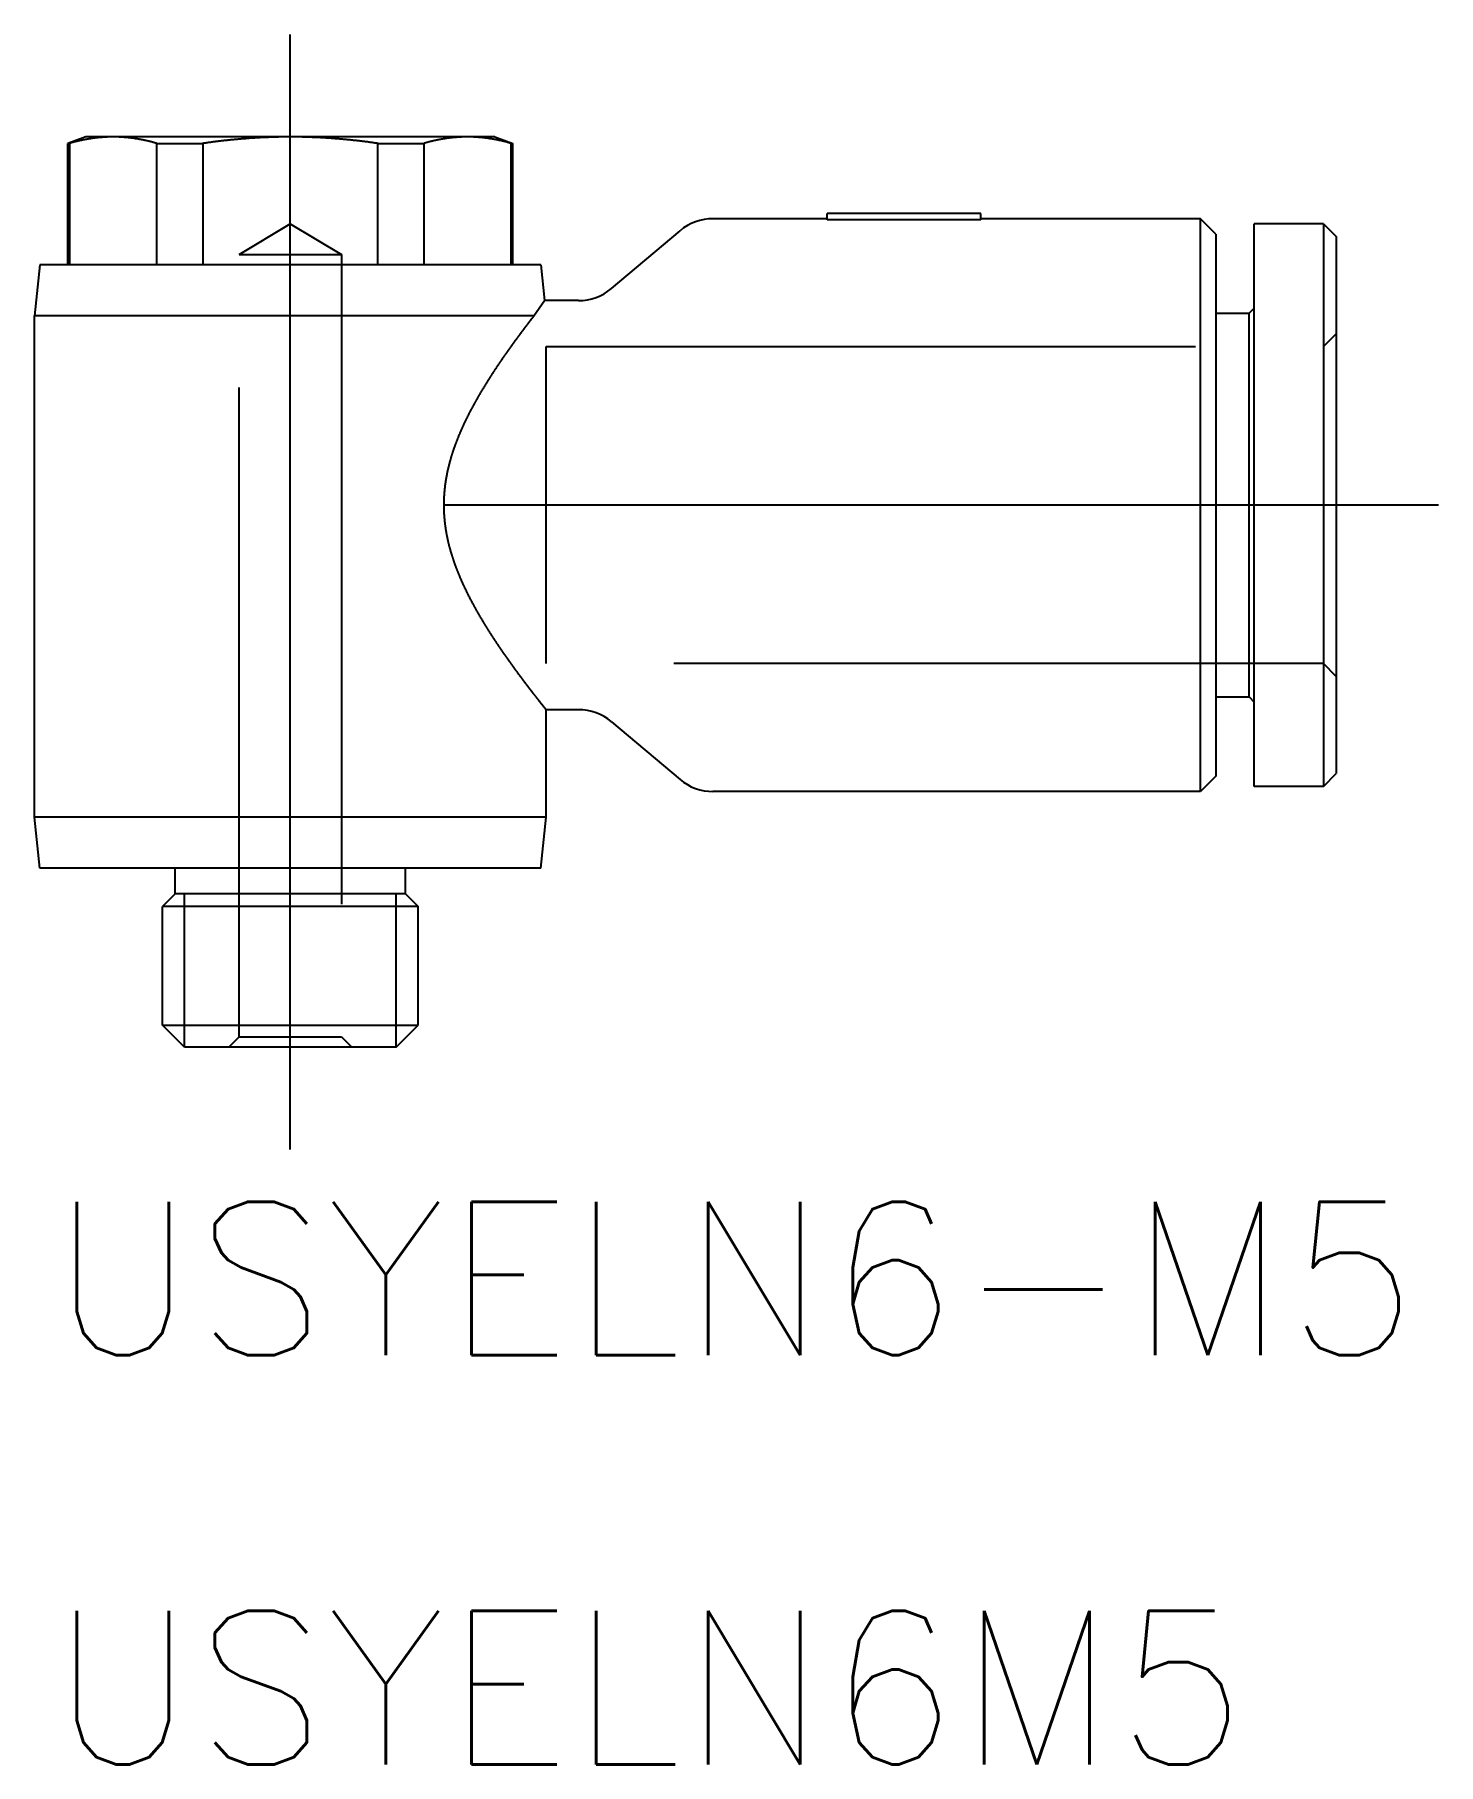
# Model space of a CAD drawing. Extents: x -25.5 to 24.9, y -24.6 to 9.2.
# Drawn here: x -25.45 to 2, y -24.62 to 9.2 of the extents above; entities that cross this region are included whole.
import ezdxf

# ---------------------------------------------------------------- set-up
doc = ezdxf.new("R2010")
doc.units = 0
doc.linetypes.add('CENTER', pattern=[50.8, 31.75, -6.35, 6.35, -6.35])
doc.linetypes.add('DASHED', pattern=[19.05, 12.7, -6.35])
doc.layers.get('0').update_dxf_attribs({"linetype": 'CONTINUOUS'})
doc.layers.add('CENTER', color=1, linetype='CENTER')
doc.styles.get("Standard").update_dxf_attribs({"font": 'txt.shx', "height": 3, "bigfont": 'bigfont.shx'})

msp = doc.modelspace()

# ---------------------------------------------------------------- linework, layer by layer
at = {"color": 7, "linetype": 'CONTINUOUS'}
for p, q in [((-24.45, 7.2), (-24.8, 7.073)), ((-23.914, 7.2), (-24.45, 7.2)), ((-20.45, 7.2), (-23.914, 7.2)), ((-16.986, 7.2), (-20.45, 7.2)), ((-16.45, 7.2), (-16.986, 7.2)), ((-16.45, 7.2), (-16.1, 7.073)), ((-24.8, 4.7), (-24.8, 7.073)), ((-24.8, 7.073), (-24.769, 7.073)), ((-24.769, 7.073), (-24.769, 4.7)), ((-23.059, 4.7), (-23.059, 7.073)), ((-23.059, 7.073), (-22.16, 7.073)), ((-22.16, 7.073), (-22.16, 4.7)), ((-18.74, 4.7), (-18.74, 7.073)), ((-18.74, 7.073), (-17.841, 7.073)), ((-17.841, 7.073), (-17.841, 4.7)), ((-16.131, 4.7), (-16.131, 7.073)), ((-16.131, 7.073), (-16.1, 7.073)), ((-16.1, 4.7), (-16.1, 7.073)), ((-9.95, 5.6), (-12.185, 5.6)), ((-6.95, 5.7), (-9.95, 5.7)), ((-9.95, 5.578), (-9.95, 5.7)), ((-6.95, 5.578), (-9.95, 5.578)), ((-6.95, 5.578), (-6.95, 5.7)), ((-2.65, 5.6), (-6.95, 5.6)), ((-2.65, -5.6), (-2.65, 5.6)), ((-2.35, 5.3), (-2.65, 5.6)), ((-1.6, -5.5), (-1.6, 5.5)), ((-0.25, 5.5), (-1.6, 5.5)), ((-0.25, 5.5), (-0.25, -5.5)), ((-0.25, 5.5), (0, 5.25)), ((-14.171, 4.235), (-12.829, 5.365)), ((-2.35, 5.3), (-2.35, -5.3)), ((0, 5.25), (0, -5.25)), ((-25.35, 4.7), (-25.45, 3.7)), ((-15.55, 4.7), (-25.35, 4.7)), ((-15.55, 4.7), (-15.48, 4)), ((-15.687, 3.7), (-15.48, 4)), ((-14.815, 4), (-15.48, 4)), ((-2.35, 3.75), (-1.7, 3.75)), ((-1.7, 3.75), (-1.6, 3.85)), ((-1.7, -3.75), (-1.7, 3.75)), ((-25.45, -6.1), (-25.45, 3.7)), ((-15.687, 3.7), (-25.45, 3.7)), ((-15.45, -6.1), (-15.45, -4)), ((-14.815, -4), (-15.45, -4)), ((-2.35, -3.75), (-1.7, -3.75)), ((-1.7, -3.75), (-1.6, -3.85)), ((-14.171, -4.235), (-12.829, -5.365)), ((-2.35, -5.3), (-2.65, -5.6)), ((-0.25, -5.5), (0, -5.25)), ((-2.65, -5.6), (-12.185, -5.6)), ((-0.25, -5.5), (-1.6, -5.5)), ((-15.45, -6.1), (-25.45, -6.1)), ((-25.35, -7.1), (-25.45, -6.1)), ((-15.55, -7.1), (-15.45, -6.1)), ((-15.55, -7.1), (-25.35, -7.1)), ((-22.7, -7.6), (-22.7, -7.1)), ((-18.2, -7.6), (-18.2, -7.1)), ((-22.7, -7.6), (-22.95, -7.85)), ((-18.2, -7.6), (-22.7, -7.6)), ((-18.2, -7.6), (-17.95, -7.85)), ((-17.95, -7.85), (-22.95, -7.85)), ((-22.95, -10.167), (-22.95, -7.85)), ((-17.95, -10.167), (-17.95, -7.85)), ((-22.95, -10.167), (-17.95, -10.167)), ((-22.517, -10.6), (-22.95, -10.167)), ((-18.383, -10.6), (-17.95, -10.167)), ((-18.383, -10.6), (-22.517, -10.6))]:
    msp.add_line(p, q, dxfattribs=at)
at = {"color": 3, "linetype": 'DASHED'}
for p, q in [((-21.45, 4.9), (-20.45, 5.501)), ((-20.45, 5.501), (-19.45, 4.9)), ((-21.45, -10.4), (-21.45, 4.9)), ((-21.45, 4.9), (-19.45, 4.9)), ((-19.45, 4.9), (-19.45, -10.4)), ((-15.45, -3.1), (-15.45, 3.1)), ((-15.45, 3.1), (-0.25, 3.1)), ((0, 3.35), (-0.25, 3.1)), ((-0.25, -3.1), (-15.45, -3.1)), ((0, -3.35), (-0.25, -3.1)), ((-21.65, -10.6), (-21.45, -10.4)), ((-21.45, -10.4), (-19.45, -10.4)), ((-19.45, -10.4), (-19.25, -10.6))]:
    msp.add_line(p, q, dxfattribs=at)
at = {"color": 3, "linetype": 'CONTINUOUS'}
for p, q in [((-22.517, -10.6), (-22.517, -7.6)), ((-18.383, -10.6), (-18.383, -7.6))]:
    msp.add_line(p, q, dxfattribs=at)
at = {"color": 7}
for points in [[(-23.914, 7.2, 0), (-23.923, 7.2, 0), (-23.932, 7.2, 0), (-23.942, 7.2, 0), (-23.951, 7.2, 0), (-23.96, 7.2, 0), (-23.969, 7.199, 0), (-23.978, 7.199, 0), (-23.987, 7.199, 0), (-23.996, 7.199, 0), (-24.005, 7.199, 0), (-24.014, 7.198, 0), (-24.023, 7.198, 0), (-24.032, 7.197, 0), (-24.041, 7.197, 0), (-24.05, 7.197, 0), (-24.059, 7.196, 0), (-24.068, 7.196, 0), (-24.077, 7.195, 0), (-24.086, 7.195, 0), (-24.095, 7.194, 0), (-24.104, 7.193, 0), (-24.113, 7.193, 0), (-24.122, 7.192, 0), (-24.131, 7.191, 0), (-24.14, 7.191, 0), (-24.149, 7.19, 0), (-24.158, 7.189, 0), (-24.166, 7.188, 0), (-24.175, 7.188, 0), (-24.184, 7.187, 0), (-24.193, 7.186, 0), (-24.202, 7.185, 0), (-24.211, 7.184, 0), (-24.22, 7.183, 0), (-24.229, 7.182, 0), (-24.238, 7.181, 0), (-24.247, 7.18, 0), (-24.256, 7.179, 0), (-24.265, 7.178, 0), (-24.273, 7.177, 0), (-24.282, 7.176, 0), (-24.291, 7.174, 0), (-24.3, 7.173, 0), (-24.309, 7.172, 0), (-24.318, 7.171, 0), (-24.327, 7.169, 0), (-24.336, 7.168, 0), (-24.345, 7.167, 0), (-24.354, 7.165, 0), (-24.363, 7.164, 0), (-24.371, 7.162, 0), (-24.38, 7.161, 0), (-24.389, 7.159, 0), (-24.398, 7.158, 0), (-24.407, 7.156, 0), (-24.416, 7.155, 0), (-24.425, 7.153, 0), (-24.434, 7.152, 0), (-24.443, 7.15, 0), (-24.452, 7.148, 0), (-24.461, 7.147, 0), (-24.47, 7.145, 0), (-24.479, 7.143, 0), (-24.488, 7.141, 0), (-24.497, 7.14, 0), (-24.506, 7.138, 0), (-24.514, 7.136, 0), (-24.523, 7.134, 0), (-24.532, 7.132, 0), (-24.541, 7.13, 0), (-24.55, 7.128, 0), (-24.559, 7.126, 0), (-24.568, 7.124, 0), (-24.577, 7.122, 0), (-24.586, 7.12, 0), (-24.596, 7.118, 0), (-24.605, 7.116, 0), (-24.614, 7.114, 0), (-24.623, 7.111, 0), (-24.632, 7.109, 0), (-24.641, 7.107, 0), (-24.65, 7.105, 0), (-24.659, 7.102, 0), (-24.668, 7.1, 0), (-24.677, 7.098, 0), (-24.686, 7.095, 0), (-24.695, 7.093, 0), (-24.704, 7.09, 0), (-24.714, 7.088, 0), (-24.723, 7.085, 0), (-24.732, 7.083, 0), (-24.741, 7.08, 0), (-24.75, 7.078, 0), (-24.76, 7.075, 0), (-24.769, 7.073, 0)], [(-23.059, 7.073, 0), (-23.069, 7.075, 0), (-23.078, 7.078, 0), (-23.087, 7.08, 0), (-23.096, 7.083, 0), (-23.105, 7.085, 0), (-23.114, 7.088, 0), (-23.124, 7.09, 0), (-23.133, 7.093, 0), (-23.142, 7.095, 0), (-23.151, 7.098, 0), (-23.16, 7.1, 0), (-23.169, 7.102, 0), (-23.178, 7.105, 0), (-23.187, 7.107, 0), (-23.197, 7.109, 0), (-23.206, 7.111, 0), (-23.215, 7.114, 0), (-23.224, 7.116, 0), (-23.233, 7.118, 0), (-23.242, 7.12, 0), (-23.251, 7.122, 0), (-23.26, 7.124, 0), (-23.269, 7.126, 0), (-23.278, 7.128, 0), (-23.287, 7.13, 0), (-23.296, 7.132, 0), (-23.305, 7.134, 0), (-23.314, 7.136, 0), (-23.323, 7.138, 0), (-23.332, 7.14, 0), (-23.341, 7.141, 0), (-23.35, 7.143, 0), (-23.359, 7.145, 0), (-23.367, 7.147, 0), (-23.377, 7.148, 0), (-23.385, 7.15, 0), (-23.394, 7.152, 0), (-23.403, 7.153, 0), (-23.412, 7.155, 0), (-23.421, 7.156, 0), (-23.43, 7.158, 0), (-23.439, 7.159, 0), (-23.448, 7.161, 0), (-23.457, 7.162, 0), (-23.466, 7.164, 0), (-23.475, 7.165, 0), (-23.483, 7.167, 0), (-23.492, 7.168, 0), (-23.501, 7.169, 0), (-23.51, 7.171, 0), (-23.519, 7.172, 0), (-23.528, 7.173, 0), (-23.537, 7.174, 0), (-23.546, 7.176, 0), (-23.555, 7.177, 0), (-23.564, 7.178, 0), (-23.573, 7.179, 0), (-23.581, 7.18, 0), (-23.59, 7.181, 0), (-23.599, 7.182, 0), (-23.608, 7.183, 0), (-23.617, 7.184, 0), (-23.626, 7.185, 0), (-23.635, 7.186, 0), (-23.644, 7.187, 0), (-23.653, 7.188, 0), (-23.662, 7.188, 0), (-23.671, 7.189, 0), (-23.68, 7.19, 0), (-23.689, 7.191, 0), (-23.697, 7.191, 0), (-23.706, 7.192, 0), (-23.715, 7.193, 0), (-23.724, 7.193, 0), (-23.733, 7.194, 0), (-23.742, 7.195, 0), (-23.751, 7.195, 0), (-23.76, 7.196, 0), (-23.769, 7.196, 0), (-23.778, 7.197, 0), (-23.787, 7.197, 0), (-23.796, 7.197, 0), (-23.805, 7.198, 0), (-23.814, 7.198, 0), (-23.823, 7.199, 0), (-23.832, 7.199, 0), (-23.841, 7.199, 0), (-23.85, 7.199, 0), (-23.86, 7.199, 0), (-23.869, 7.2, 0), (-23.878, 7.2, 0), (-23.887, 7.2, 0), (-23.896, 7.2, 0), (-23.905, 7.2, 0), (-23.914, 7.2, 0)], [(-20.45, 7.2, 0), (-20.468, 7.2, 0), (-20.486, 7.2, 0), (-20.505, 7.2, 0), (-20.523, 7.2, 0), (-20.541, 7.2, 0), (-20.559, 7.199, 0), (-20.577, 7.199, 0), (-20.596, 7.199, 0), (-20.614, 7.199, 0), (-20.632, 7.199, 0), (-20.65, 7.198, 0), (-20.668, 7.198, 0), (-20.686, 7.197, 0), (-20.704, 7.197, 0), (-20.722, 7.197, 0), (-20.74, 7.196, 0), (-20.758, 7.196, 0), (-20.776, 7.195, 0), (-20.794, 7.195, 0), (-20.812, 7.194, 0), (-20.83, 7.193, 0), (-20.848, 7.193, 0), (-20.866, 7.192, 0), (-20.883, 7.191, 0), (-20.901, 7.191, 0), (-20.919, 7.19, 0), (-20.937, 7.189, 0), (-20.955, 7.188, 0), (-20.973, 7.188, 0), (-20.991, 7.187, 0), (-21.008, 7.186, 0), (-21.026, 7.185, 0), (-21.044, 7.184, 0), (-21.062, 7.183, 0), (-21.08, 7.182, 0), (-21.098, 7.181, 0), (-21.115, 7.18, 0), (-21.133, 7.179, 0), (-21.151, 7.178, 0), (-21.169, 7.177, 0), (-21.187, 7.176, 0), (-21.204, 7.174, 0), (-21.222, 7.173, 0), (-21.24, 7.172, 0), (-21.258, 7.171, 0), (-21.276, 7.169, 0), (-21.293, 7.168, 0), (-21.311, 7.167, 0), (-21.329, 7.165, 0), (-21.347, 7.164, 0), (-21.365, 7.162, 0), (-21.383, 7.161, 0), (-21.4, 7.159, 0), (-21.418, 7.158, 0), (-21.436, 7.156, 0), (-21.454, 7.155, 0), (-21.472, 7.153, 0), (-21.489, 7.152, 0), (-21.507, 7.15, 0), (-21.525, 7.148, 0), (-21.543, 7.147, 0), (-21.561, 7.145, 0), (-21.579, 7.143, 0), (-21.597, 7.141, 0), (-21.615, 7.14, 0), (-21.633, 7.138, 0), (-21.651, 7.136, 0), (-21.669, 7.134, 0), (-21.687, 7.132, 0), (-21.705, 7.13, 0), (-21.723, 7.128, 0), (-21.741, 7.126, 0), (-21.759, 7.124, 0), (-21.777, 7.122, 0), (-21.795, 7.12, 0), (-21.813, 7.118, 0), (-21.831, 7.116, 0), (-21.849, 7.114, 0), (-21.867, 7.111, 0), (-21.885, 7.109, 0), (-21.903, 7.107, 0), (-21.922, 7.105, 0), (-21.94, 7.102, 0), (-21.958, 7.1, 0), (-21.976, 7.098, 0), (-21.994, 7.095, 0), (-22.013, 7.093, 0), (-22.031, 7.09, 0), (-22.049, 7.088, 0), (-22.067, 7.085, 0), (-22.086, 7.083, 0), (-22.104, 7.08, 0), (-22.123, 7.078, 0), (-22.141, 7.075, 0), (-22.16, 7.073, 0)], [(-18.741, 7.073, 0), (-18.759, 7.075, 0), (-18.777, 7.078, 0), (-18.796, 7.08, 0), (-18.814, 7.083, 0), (-18.832, 7.085, 0), (-18.851, 7.088, 0), (-18.869, 7.09, 0), (-18.887, 7.093, 0), (-18.906, 7.095, 0), (-18.924, 7.098, 0), (-18.942, 7.1, 0), (-18.96, 7.102, 0), (-18.979, 7.105, 0), (-18.997, 7.107, 0), (-19.015, 7.109, 0), (-19.033, 7.111, 0), (-19.051, 7.114, 0), (-19.069, 7.116, 0), (-19.087, 7.118, 0), (-19.105, 7.12, 0), (-19.123, 7.122, 0), (-19.141, 7.124, 0), (-19.159, 7.126, 0), (-19.177, 7.128, 0), (-19.195, 7.13, 0), (-19.213, 7.132, 0), (-19.231, 7.134, 0), (-19.249, 7.136, 0), (-19.267, 7.138, 0), (-19.285, 7.14, 0), (-19.303, 7.141, 0), (-19.321, 7.143, 0), (-19.339, 7.145, 0), (-19.357, 7.147, 0), (-19.375, 7.148, 0), (-19.393, 7.15, 0), (-19.41, 7.152, 0), (-19.428, 7.153, 0), (-19.446, 7.155, 0), (-19.464, 7.156, 0), (-19.482, 7.158, 0), (-19.5, 7.159, 0), (-19.517, 7.161, 0), (-19.535, 7.162, 0), (-19.553, 7.164, 0), (-19.571, 7.165, 0), (-19.589, 7.167, 0), (-19.607, 7.168, 0), (-19.624, 7.169, 0), (-19.642, 7.171, 0), (-19.66, 7.172, 0), (-19.678, 7.173, 0), (-19.696, 7.174, 0), (-19.713, 7.176, 0), (-19.731, 7.177, 0), (-19.749, 7.178, 0), (-19.767, 7.179, 0), (-19.785, 7.18, 0), (-19.802, 7.181, 0), (-19.82, 7.182, 0), (-19.838, 7.183, 0), (-19.856, 7.184, 0), (-19.874, 7.185, 0), (-19.892, 7.186, 0), (-19.909, 7.187, 0), (-19.927, 7.188, 0), (-19.945, 7.188, 0), (-19.963, 7.189, 0), (-19.981, 7.19, 0), (-19.999, 7.191, 0), (-20.017, 7.191, 0), (-20.035, 7.192, 0), (-20.052, 7.193, 0), (-20.07, 7.193, 0), (-20.088, 7.194, 0), (-20.106, 7.195, 0), (-20.124, 7.195, 0), (-20.142, 7.196, 0), (-20.16, 7.196, 0), (-20.178, 7.197, 0), (-20.196, 7.197, 0), (-20.214, 7.197, 0), (-20.232, 7.198, 0), (-20.25, 7.198, 0), (-20.268, 7.199, 0), (-20.286, 7.199, 0), (-20.305, 7.199, 0), (-20.323, 7.199, 0), (-20.341, 7.199, 0), (-20.359, 7.2, 0), (-20.377, 7.2, 0), (-20.395, 7.2, 0), (-20.413, 7.2, 0), (-20.432, 7.2, 0), (-20.45, 7.2, 0)], [(-16.986, 7.2, 0), (-16.995, 7.2, 0), (-17.004, 7.2, 0), (-17.013, 7.2, 0), (-17.022, 7.2, 0), (-17.032, 7.2, 0), (-17.041, 7.199, 0), (-17.05, 7.199, 0), (-17.059, 7.199, 0), (-17.068, 7.199, 0), (-17.077, 7.199, 0), (-17.086, 7.198, 0), (-17.095, 7.198, 0), (-17.104, 7.197, 0), (-17.113, 7.197, 0), (-17.122, 7.197, 0), (-17.131, 7.196, 0), (-17.14, 7.196, 0), (-17.149, 7.195, 0), (-17.158, 7.195, 0), (-17.167, 7.194, 0), (-17.176, 7.193, 0), (-17.185, 7.193, 0), (-17.194, 7.192, 0), (-17.203, 7.191, 0), (-17.212, 7.191, 0), (-17.221, 7.19, 0), (-17.229, 7.189, 0), (-17.238, 7.188, 0), (-17.247, 7.188, 0), (-17.256, 7.187, 0), (-17.265, 7.186, 0), (-17.274, 7.185, 0), (-17.283, 7.184, 0), (-17.292, 7.183, 0), (-17.301, 7.182, 0), (-17.31, 7.181, 0), (-17.319, 7.18, 0), (-17.328, 7.179, 0), (-17.336, 7.178, 0), (-17.345, 7.177, 0), (-17.354, 7.176, 0), (-17.363, 7.174, 0), (-17.372, 7.173, 0), (-17.381, 7.172, 0), (-17.39, 7.171, 0), (-17.399, 7.169, 0), (-17.408, 7.168, 0), (-17.416, 7.167, 0), (-17.425, 7.165, 0), (-17.434, 7.164, 0), (-17.443, 7.162, 0), (-17.452, 7.161, 0), (-17.461, 7.159, 0), (-17.47, 7.158, 0), (-17.479, 7.156, 0), (-17.488, 7.155, 0), (-17.497, 7.153, 0), (-17.506, 7.152, 0), (-17.515, 7.15, 0), (-17.523, 7.148, 0), (-17.532, 7.147, 0), (-17.541, 7.145, 0), (-17.55, 7.143, 0), (-17.559, 7.141, 0), (-17.568, 7.14, 0), (-17.577, 7.138, 0), (-17.586, 7.136, 0), (-17.595, 7.134, 0), (-17.604, 7.132, 0), (-17.613, 7.13, 0), (-17.622, 7.128, 0), (-17.631, 7.126, 0), (-17.64, 7.124, 0), (-17.649, 7.122, 0), (-17.658, 7.12, 0), (-17.667, 7.118, 0), (-17.676, 7.116, 0), (-17.685, 7.114, 0), (-17.694, 7.111, 0), (-17.703, 7.109, 0), (-17.713, 7.107, 0), (-17.722, 7.105, 0), (-17.731, 7.102, 0), (-17.74, 7.1, 0), (-17.749, 7.098, 0), (-17.758, 7.095, 0), (-17.767, 7.093, 0), (-17.776, 7.09, 0), (-17.785, 7.088, 0), (-17.795, 7.085, 0), (-17.804, 7.083, 0), (-17.813, 7.08, 0), (-17.822, 7.078, 0), (-17.831, 7.075, 0), (-17.841, 7.073, 0)], [(-16.131, 7.073, 0), (-16.14, 7.075, 0), (-16.15, 7.078, 0), (-16.159, 7.08, 0), (-16.168, 7.083, 0), (-16.177, 7.085, 0), (-16.186, 7.088, 0), (-16.195, 7.09, 0), (-16.205, 7.093, 0), (-16.214, 7.095, 0), (-16.223, 7.098, 0), (-16.232, 7.1, 0), (-16.241, 7.102, 0), (-16.25, 7.105, 0), (-16.259, 7.107, 0), (-16.268, 7.109, 0), (-16.277, 7.111, 0), (-16.286, 7.114, 0), (-16.296, 7.116, 0), (-16.305, 7.118, 0), (-16.314, 7.12, 0), (-16.323, 7.122, 0), (-16.332, 7.124, 0), (-16.341, 7.126, 0), (-16.35, 7.128, 0), (-16.359, 7.13, 0), (-16.368, 7.132, 0), (-16.377, 7.134, 0), (-16.386, 7.136, 0), (-16.395, 7.138, 0), (-16.404, 7.14, 0), (-16.413, 7.141, 0), (-16.421, 7.143, 0), (-16.43, 7.145, 0), (-16.439, 7.147, 0), (-16.448, 7.148, 0), (-16.457, 7.15, 0), (-16.466, 7.152, 0), (-16.475, 7.153, 0), (-16.484, 7.155, 0), (-16.493, 7.156, 0), (-16.502, 7.158, 0), (-16.511, 7.159, 0), (-16.52, 7.161, 0), (-16.529, 7.162, 0), (-16.538, 7.164, 0), (-16.546, 7.165, 0), (-16.555, 7.167, 0), (-16.564, 7.168, 0), (-16.573, 7.169, 0), (-16.582, 7.171, 0), (-16.591, 7.172, 0), (-16.6, 7.173, 0), (-16.609, 7.174, 0), (-16.618, 7.176, 0), (-16.627, 7.177, 0), (-16.635, 7.178, 0), (-16.644, 7.179, 0), (-16.653, 7.18, 0), (-16.662, 7.181, 0), (-16.671, 7.182, 0), (-16.68, 7.183, 0), (-16.689, 7.184, 0), (-16.698, 7.185, 0), (-16.707, 7.186, 0), (-16.716, 7.187, 0), (-16.724, 7.188, 0), (-16.733, 7.188, 0), (-16.742, 7.189, 0), (-16.751, 7.19, 0), (-16.76, 7.191, 0), (-16.769, 7.191, 0), (-16.778, 7.192, 0), (-16.787, 7.193, 0), (-16.796, 7.193, 0), (-16.805, 7.194, 0), (-16.814, 7.195, 0), (-16.823, 7.195, 0), (-16.832, 7.196, 0), (-16.841, 7.196, 0), (-16.85, 7.197, 0), (-16.859, 7.197, 0), (-16.868, 7.197, 0), (-16.877, 7.198, 0), (-16.886, 7.198, 0), (-16.895, 7.199, 0), (-16.904, 7.199, 0), (-16.913, 7.199, 0), (-16.922, 7.199, 0), (-16.931, 7.199, 0), (-16.94, 7.2, 0), (-16.949, 7.2, 0), (-16.959, 7.2, 0), (-16.968, 7.2, 0), (-16.977, 7.2, 0), (-16.986, 7.2, 0)], [(-15.687, 3.7, 0), (-15.69, 3.696, 0), (-15.693, 3.692, 0), (-15.696, 3.688, 0), (-15.7, 3.683, 0), (-15.703, 3.679, 0), (-15.706, 3.675, 0), (-15.71, 3.67, 0), (-15.713, 3.666, 0), (-15.716, 3.662, 0), (-15.72, 3.657, 0), (-15.723, 3.653, 0), (-15.726, 3.649, 0), (-15.73, 3.644, 0), (-15.733, 3.64, 0), (-15.737, 3.635, 0), (-15.74, 3.631, 0), (-15.744, 3.626, 0), (-15.747, 3.622, 0), (-15.751, 3.617, 0), (-15.754, 3.612, 0), (-15.758, 3.608, 0), (-15.762, 3.603, 0), (-15.765, 3.598, 0), (-15.769, 3.594, 0), (-15.772, 3.589, 0), (-15.776, 3.584, 0), (-15.78, 3.579, 0), (-15.784, 3.574, 0), (-15.787, 3.57, 0), (-15.791, 3.565, 0), (-15.795, 3.56, 0), (-15.798, 3.555, 0), (-15.802, 3.55, 0), (-15.806, 3.545, 0), (-15.81, 3.54, 0), (-15.813, 3.535, 0), (-15.817, 3.53, 0), (-15.821, 3.525, 0), (-15.825, 3.52, 0), (-15.829, 3.515, 0), (-15.833, 3.51, 0), (-15.837, 3.505, 0), (-15.841, 3.499, 0), (-15.845, 3.494, 0), (-15.848, 3.489, 0), (-15.852, 3.484, 0), (-15.857, 3.479, 0), (-15.861, 3.473, 0), (-15.864, 3.468, 0), (-15.868, 3.463, 0), (-15.873, 3.457, 0), (-15.877, 3.452, 0), (-15.881, 3.447, 0), (-15.885, 3.441, 0), (-15.889, 3.436, 0), (-15.893, 3.43, 0), (-15.897, 3.425, 0), (-15.901, 3.419, 0), (-15.905, 3.414, 0), (-15.909, 3.408, 0), (-15.914, 3.403, 0), (-15.918, 3.397, 0), (-15.922, 3.392, 0), (-15.926, 3.386, 0), (-15.93, 3.381, 0), (-15.934, 3.375, 0), (-15.939, 3.369, 0), (-15.943, 3.364, 0), (-15.947, 3.358, 0), (-15.951, 3.352, 0), (-15.956, 3.346, 0), (-15.96, 3.341, 0), (-15.964, 3.335, 0), (-15.969, 3.329, 0), (-15.973, 3.323, 0), (-15.977, 3.317, 0), (-15.982, 3.312, 0), (-15.986, 3.306, 0), (-15.99, 3.3, 0), (-15.995, 3.294, 0), (-15.999, 3.288, 0), (-16.003, 3.282, 0), (-16.008, 3.276, 0), (-16.012, 3.27, 0), (-16.017, 3.264, 0), (-16.021, 3.258, 0), (-16.026, 3.252, 0), (-16.03, 3.246, 0), (-16.034, 3.24, 0), (-16.039, 3.234, 0), (-16.043, 3.228, 0), (-16.048, 3.222, 0), (-16.052, 3.216, 0), (-16.057, 3.209, 0), (-16.061, 3.203, 0), (-16.066, 3.197, 0), (-16.07, 3.191, 0), (-16.075, 3.185, 0), (-16.079, 3.178, 0), (-16.084, 3.172, 0), (-16.088, 3.166, 0), (-16.093, 3.16, 0), (-16.098, 3.153, 0), (-16.102, 3.147, 0), (-16.107, 3.141, 0), (-16.111, 3.134, 0), (-16.116, 3.128, 0), (-16.12, 3.122, 0), (-16.125, 3.115, 0), (-16.13, 3.109, 0), (-16.134, 3.103, 0), (-16.139, 3.096, 0), (-16.143, 3.09, 0), (-16.148, 3.083, 0), (-16.153, 3.077, 0), (-16.157, 3.07, 0), (-16.162, 3.064, 0), (-16.167, 3.057, 0), (-16.171, 3.051, 0), (-16.176, 3.044, 0), (-16.181, 3.038, 0), (-16.185, 3.031, 0), (-16.19, 3.025, 0), (-16.195, 3.018, 0), (-16.199, 3.011, 0), (-16.204, 3.005, 0), (-16.209, 2.998, 0), (-16.213, 2.992, 0), (-16.218, 2.985, 0), (-16.223, 2.978, 0), (-16.227, 2.972, 0), (-16.232, 2.965, 0), (-16.237, 2.958, 0), (-16.241, 2.952, 0), (-16.246, 2.945, 0), (-16.251, 2.938, 0), (-16.256, 2.932, 0), (-16.26, 2.925, 0), (-16.265, 2.918, 0), (-16.27, 2.911, 0), (-16.274, 2.905, 0), (-16.279, 2.898, 0), (-16.284, 2.891, 0), (-16.288, 2.884, 0), (-16.293, 2.877, 0), (-16.298, 2.871, 0), (-16.303, 2.864, 0), (-16.307, 2.857, 0), (-16.312, 2.85, 0), (-16.317, 2.843, 0), (-16.321, 2.836, 0), (-16.326, 2.83, 0), (-16.331, 2.823, 0), (-16.336, 2.816, 0), (-16.34, 2.809, 0), (-16.345, 2.802, 0), (-16.35, 2.795, 0), (-16.355, 2.788, 0), (-16.359, 2.781, 0), (-16.364, 2.774, 0), (-16.369, 2.767, 0), (-16.374, 2.76, 0), (-16.378, 2.753, 0), (-16.383, 2.746, 0), (-16.388, 2.739, 0), (-16.393, 2.731, 0), (-16.398, 2.724, 0), (-16.403, 2.717, 0), (-16.407, 2.71, 0), (-16.412, 2.703, 0), (-16.417, 2.695, 0), (-16.422, 2.688, 0), (-16.427, 2.681, 0), (-16.432, 2.673, 0), (-16.437, 2.666, 0), (-16.442, 2.659, 0), (-16.446, 2.651, 0), (-16.451, 2.644, 0), (-16.456, 2.636, 0), (-16.461, 2.629, 0), (-16.466, 2.622, 0), (-16.471, 2.614, 0), (-16.476, 2.607, 0), (-16.481, 2.599, 0), (-16.486, 2.592, 0), (-16.491, 2.584, 0), (-16.496, 2.576, 0), (-16.5, 2.569, 0), (-16.506, 2.561, 0), (-16.511, 2.554, 0), (-16.515, 2.546, 0), (-16.52, 2.538, 0), (-16.525, 2.53, 0), (-16.53, 2.523, 0), (-16.535, 2.515, 0), (-16.54, 2.507, 0), (-16.545, 2.499, 0), (-16.55, 2.492, 0), (-16.555, 2.484, 0), (-16.56, 2.476, 0), (-16.565, 2.468, 0), (-16.57, 2.46, 0), (-16.575, 2.452, 0), (-16.58, 2.444, 0), (-16.585, 2.437, 0), (-16.59, 2.429, 0), (-16.595, 2.421, 0), (-16.6, 2.413, 0), (-16.605, 2.405, 0), (-16.61, 2.397, 0), (-16.615, 2.389, 0), (-16.62, 2.38, 0), (-16.625, 2.372, 0), (-16.63, 2.364, 0), (-16.635, 2.356, 0), (-16.64, 2.348, 0), (-16.645, 2.34, 0), (-16.65, 2.332, 0), (-16.655, 2.324, 0), (-16.66, 2.315, 0), (-16.666, 2.307, 0), (-16.671, 2.299, 0), (-16.675, 2.291, 0), (-16.68, 2.282, 0), (-16.686, 2.274, 0), (-16.691, 2.266, 0), (-16.696, 2.257, 0), (-16.701, 2.249, 0), (-16.706, 2.241, 0), (-16.711, 2.232, 0), (-16.716, 2.224, 0), (-16.721, 2.215, 0), (-16.726, 2.207, 0), (-16.731, 2.199, 0), (-16.736, 2.19, 0), (-16.741, 2.182, 0), (-16.746, 2.173, 0), (-16.751, 2.165, 0), (-16.756, 2.156, 0), (-16.761, 2.147, 0), (-16.766, 2.139, 0), (-16.771, 2.13, 0), (-16.776, 2.122, 0), (-16.781, 2.113, 0), (-16.785, 2.104, 0), (-16.791, 2.096, 0), (-16.796, 2.087, 0), (-16.8, 2.078, 0), (-16.805, 2.07, 0), (-16.81, 2.061, 0), (-16.815, 2.052, 0), (-16.82, 2.043, 0), (-16.825, 2.035, 0), (-16.83, 2.026, 0), (-16.835, 2.017, 0), (-16.84, 2.008, 0), (-16.845, 1.999, 0), (-16.85, 1.991, 0), (-16.855, 1.982, 0), (-16.86, 1.973, 0), (-16.864, 1.964, 0), (-16.869, 1.955, 0), (-16.874, 1.946, 0), (-16.879, 1.937, 0), (-16.884, 1.928, 0), (-16.889, 1.919, 0), (-16.893, 1.91, 0), (-16.898, 1.901, 0), (-16.903, 1.892, 0), (-16.908, 1.883, 0), (-16.913, 1.874, 0), (-16.918, 1.865, 0), (-16.922, 1.856, 0), (-16.927, 1.847, 0), (-16.932, 1.838, 0), (-16.937, 1.829, 0), (-16.941, 1.819, 0), (-16.946, 1.81, 0), (-16.951, 1.801, 0), (-16.956, 1.792, 0), (-16.96, 1.783, 0), (-16.965, 1.774, 0), (-16.97, 1.764, 0), (-16.974, 1.755, 0), (-16.979, 1.746, 0), (-16.984, 1.737, 0), (-16.988, 1.727, 0), (-16.993, 1.718, 0), (-16.998, 1.709, 0), (-17.002, 1.699, 0), (-17.007, 1.69, 0), (-17.011, 1.681, 0), (-17.016, 1.671, 0), (-17.02, 1.662, 0), (-17.025, 1.652, 0), (-17.029, 1.643, 0), (-17.034, 1.634, 0), (-17.038, 1.624, 0), (-17.043, 1.615, 0), (-17.047, 1.605, 0), (-17.052, 1.596, 0), (-17.056, 1.586, 0), (-17.061, 1.577, 0), (-17.065, 1.567, 0), (-17.07, 1.558, 0), (-17.074, 1.548, 0), (-17.078, 1.539, 0), (-17.083, 1.529, 0), (-17.087, 1.52, 0), (-17.091, 1.51, 0), (-17.096, 1.5, 0), (-17.1, 1.491, 0), (-17.104, 1.481, 0), (-17.109, 1.471, 0), (-17.113, 1.462, 0), (-17.117, 1.452, 0), (-17.121, 1.442, 0), (-17.125, 1.433, 0), (-17.13, 1.423, 0), (-17.134, 1.413, 0), (-17.138, 1.404, 0), (-17.142, 1.394, 0), (-17.146, 1.384, 0), (-17.15, 1.374, 0), (-17.154, 1.365, 0), (-17.158, 1.355, 0), (-17.162, 1.345, 0), (-17.166, 1.335, 0), (-17.17, 1.325, 0), (-17.174, 1.315, 0), (-17.178, 1.306, 0), (-17.182, 1.296, 0), (-17.186, 1.286, 0), (-17.19, 1.276, 0), (-17.194, 1.266, 0), (-17.198, 1.256, 0), (-17.201, 1.246, 0), (-17.205, 1.236, 0), (-17.209, 1.226, 0), (-17.213, 1.216, 0), (-17.216, 1.206, 0), (-17.22, 1.196, 0), (-17.224, 1.186, 0), (-17.228, 1.176, 0), (-17.231, 1.166, 0), (-17.235, 1.156, 0), (-17.238, 1.146, 0), (-17.242, 1.136, 0), (-17.245, 1.126, 0), (-17.249, 1.116, 0), (-17.253, 1.106, 0), (-17.256, 1.096, 0), (-17.259, 1.086, 0), (-17.263, 1.076, 0), (-17.266, 1.066, 0), (-17.27, 1.056, 0), (-17.273, 1.045, 0), (-17.276, 1.035, 0), (-17.28, 1.025, 0), (-17.283, 1.015, 0), (-17.286, 1.005, 0), (-17.289, 0.995, 0), (-17.293, 0.984, 0), (-17.296, 0.974, 0), (-17.299, 0.964, 0), (-17.302, 0.954, 0), (-17.305, 0.944, 0), (-17.308, 0.933, 0), (-17.311, 0.923, 0), (-17.314, 0.913, 0), (-17.317, 0.902, 0), (-17.32, 0.892, 0), (-17.323, 0.882, 0), (-17.326, 0.872, 0), (-17.329, 0.861, 0), (-17.332, 0.851, 0), (-17.334, 0.841, 0), (-17.337, 0.83, 0), (-17.34, 0.82, 0), (-17.343, 0.81, 0), (-17.345, 0.799, 0), (-17.348, 0.789, 0), (-17.351, 0.778, 0), (-17.353, 0.768, 0), (-17.356, 0.758, 0), (-17.358, 0.747, 0), (-17.361, 0.737, 0), (-17.363, 0.726, 0), (-17.366, 0.716, 0), (-17.368, 0.706, 0), (-17.37, 0.695, 0), (-17.373, 0.685, 0), (-17.375, 0.674, 0), (-17.377, 0.664, 0), (-17.38, 0.653, 0), (-17.382, 0.643, 0), (-17.384, 0.632, 0), (-17.386, 0.622, 0), (-17.388, 0.611, 0), (-17.39, 0.601, 0), (-17.392, 0.59, 0), (-17.394, 0.58, 0), (-17.396, 0.569, 0), (-17.398, 0.559, 0), (-17.4, 0.548, 0), (-17.402, 0.537, 0), (-17.404, 0.527, 0), (-17.406, 0.516, 0), (-17.407, 0.506, 0), (-17.409, 0.495, 0), (-17.411, 0.485, 0), (-17.413, 0.474, 0), (-17.414, 0.463, 0), (-17.416, 0.453, 0), (-17.417, 0.442, 0), (-17.419, 0.432, 0), (-17.42, 0.421, 0), (-17.422, 0.41, 0), (-17.423, 0.4, 0), (-17.425, 0.389, 0), (-17.426, 0.378, 0), (-17.427, 0.368, 0), (-17.429, 0.357, 0), (-17.43, 0.346, 0), (-17.431, 0.336, 0), (-17.432, 0.325, 0), (-17.433, 0.314, 0), (-17.434, 0.304, 0), (-17.436, 0.293, 0), (-17.437, 0.282, 0), (-17.438, 0.272, 0), (-17.439, 0.261, 0), (-17.439, 0.25, 0), (-17.44, 0.239, 0), (-17.441, 0.229, 0), (-17.442, 0.218, 0), (-17.443, 0.207, 0), (-17.444, 0.197, 0), (-17.444, 0.186, 0), (-17.445, 0.175, 0), (-17.445, 0.164, 0), (-17.446, 0.154, 0), (-17.447, 0.143, 0), (-17.447, 0.132, 0), (-17.448, 0.121, 0), (-17.448, 0.111, 0), (-17.448, 0.1, 0), (-17.449, 0.089, 0), (-17.449, 0.078, 0), (-17.449, 0.068, 0), (-17.45, 0.057, 0), (-17.45, 0.046, 0), (-17.45, 0.035, 0), (-17.45, 0.024, 0), (-17.45, 0.014, 0), (-17.45, 0.003, 0), (-17.45, -0.008, 0), (-17.45, -0.019, 0), (-17.45, -0.03, 0), (-17.45, -0.04, 0), (-17.45, -0.051, 0), (-17.449, -0.062, 0), (-17.449, -0.073, 0), (-17.449, -0.083, 0), (-17.448, -0.094, 0), (-17.448, -0.105, 0), (-17.448, -0.116, 0), (-17.447, -0.126, 0), (-17.447, -0.137, 0), (-17.446, -0.148, 0), (-17.446, -0.159, 0), (-17.445, -0.169, 0), (-17.445, -0.18, 0), (-17.444, -0.191, 0), (-17.443, -0.202, 0), (-17.442, -0.212, 0), (-17.442, -0.223, 0), (-17.441, -0.234, 0), (-17.44, -0.245, 0), (-17.439, -0.255, 0), (-17.438, -0.266, 0), (-17.437, -0.277, 0), (-17.436, -0.287, 0), (-17.435, -0.298, 0), (-17.434, -0.309, 0), (-17.433, -0.319, 0), (-17.432, -0.33, 0), (-17.43, -0.341, 0), (-17.429, -0.351, 0), (-17.428, -0.362, 0), (-17.427, -0.373, 0), (-17.425, -0.383, 0), (-17.424, -0.394, 0), (-17.423, -0.405, 0), (-17.421, -0.415, 0), (-17.42, -0.426, 0), (-17.418, -0.437, 0), (-17.417, -0.447, 0), (-17.415, -0.458, 0), (-17.413, -0.468, 0), (-17.412, -0.479, 0), (-17.41, -0.49, 0), (-17.408, -0.5, 0), (-17.407, -0.511, 0), (-17.405, -0.521, 0), (-17.403, -0.532, 0), (-17.401, -0.543, 0), (-17.399, -0.553, 0), (-17.397, -0.564, 0), (-17.395, -0.574, 0), (-17.393, -0.585, 0), (-17.391, -0.595, 0), (-17.389, -0.606, 0), (-17.387, -0.616, 0), (-17.385, -0.627, 0), (-17.383, -0.637, 0), (-17.381, -0.648, 0), (-17.379, -0.658, 0), (-17.376, -0.669, 0), (-17.374, -0.679, 0), (-17.372, -0.69, 0), (-17.369, -0.7, 0), (-17.367, -0.711, 0), (-17.364, -0.721, 0), (-17.362, -0.731, 0), (-17.36, -0.742, 0), (-17.357, -0.752, 0), (-17.355, -0.763, 0), (-17.352, -0.773, 0), (-17.349, -0.783, 0), (-17.347, -0.794, 0), (-17.344, -0.804, 0), (-17.341, -0.815, 0), (-17.339, -0.825, 0), (-17.336, -0.835, 0), (-17.333, -0.846, 0), (-17.33, -0.856, 0), (-17.327, -0.866, 0), (-17.325, -0.877, 0), (-17.322, -0.887, 0), (-17.319, -0.897, 0), (-17.316, -0.907, 0), (-17.313, -0.918, 0), (-17.31, -0.928, 0), (-17.307, -0.938, 0), (-17.304, -0.948, 0), (-17.3, -0.959, 0), (-17.297, -0.969, 0), (-17.294, -0.979, 0), (-17.291, -0.989, 0), (-17.288, -0.999, 0), (-17.285, -1.01, 0), (-17.281, -1.02, 0), (-17.278, -1.03, 0), (-17.275, -1.04, 0), (-17.271, -1.05, 0), (-17.268, -1.06, 0), (-17.265, -1.071, 0), (-17.261, -1.081, 0), (-17.258, -1.091, 0), (-17.254, -1.101, 0), (-17.251, -1.111, 0), (-17.247, -1.121, 0), (-17.244, -1.131, 0), (-17.24, -1.141, 0), (-17.237, -1.151, 0), (-17.233, -1.161, 0), (-17.23, -1.171, 0), (-17.226, -1.181, 0), (-17.222, -1.191, 0), (-17.218, -1.201, 0), (-17.215, -1.211, 0), (-17.211, -1.221, 0), (-17.207, -1.231, 0), (-17.203, -1.241, 0), (-17.2, -1.251, 0), (-17.196, -1.261, 0), (-17.192, -1.271, 0), (-17.188, -1.281, 0), (-17.184, -1.291, 0), (-17.18, -1.3, 0), (-17.176, -1.31, 0), (-17.172, -1.32, 0), (-17.168, -1.33, 0), (-17.164, -1.34, 0), (-17.16, -1.35, 0), (-17.156, -1.359, 0), (-17.152, -1.369, 0), (-17.148, -1.379, 0), (-17.144, -1.389, 0), (-17.14, -1.399, 0), (-17.136, -1.408, 0), (-17.132, -1.418, 0), (-17.128, -1.428, 0), (-17.123, -1.437, 0), (-17.119, -1.447, 0), (-17.115, -1.457, 0), (-17.111, -1.466, 0), (-17.107, -1.476, 0), (-17.102, -1.486, 0), (-17.098, -1.495, 0), (-17.094, -1.505, 0), (-17.089, -1.515, 0), (-17.085, -1.524, 0), (-17.081, -1.534, 0), (-17.076, -1.543, 0), (-17.072, -1.553, 0), (-17.067, -1.562, 0), (-17.063, -1.572, 0), (-17.059, -1.581, 0), (-17.054, -1.591, 0), (-17.05, -1.6, 0), (-17.045, -1.61, 0), (-17.041, -1.619, 0), (-17.036, -1.629, 0), (-17.032, -1.638, 0), (-17.027, -1.648, 0), (-17.023, -1.657, 0), (-17.018, -1.666, 0), (-17.014, -1.676, 0), (-17.009, -1.685, 0), (-17.005, -1.694, 0), (-17, -1.704, 0), (-16.995, -1.713, 0), (-16.991, -1.722, 0), (-16.986, -1.732, 0), (-16.981, -1.741, 0), (-16.977, -1.75, 0), (-16.972, -1.759, 0), (-16.967, -1.769, 0), (-16.963, -1.778, 0), (-16.958, -1.787, 0), (-16.953, -1.796, 0), (-16.949, -1.806, 0), (-16.944, -1.815, 0), (-16.939, -1.824, 0), (-16.934, -1.833, 0), (-16.93, -1.842, 0), (-16.925, -1.851, 0), (-16.92, -1.86, 0), (-16.915, -1.869, 0), (-16.91, -1.878, 0), (-16.906, -1.887, 0), (-16.901, -1.896, 0), (-16.896, -1.905, 0), (-16.891, -1.914, 0), (-16.886, -1.923, 0), (-16.881, -1.932, 0), (-16.877, -1.941, 0), (-16.872, -1.95, 0), (-16.867, -1.959, 0), (-16.862, -1.968, 0), (-16.857, -1.977, 0), (-16.852, -1.986, 0), (-16.847, -1.995, 0), (-16.843, -2.004, 0), (-16.837, -2.012, 0), (-16.833, -2.021, 0), (-16.828, -2.03, 0), (-16.823, -2.039, 0), (-16.818, -2.048, 0), (-16.813, -2.056, 0), (-16.808, -2.065, 0), (-16.803, -2.074, 0), (-16.798, -2.083, 0), (-16.793, -2.091, 0), (-16.788, -2.1, 0), (-16.783, -2.109, 0), (-16.778, -2.117, 0), (-16.773, -2.126, 0), (-16.768, -2.134, 0), (-16.763, -2.143, 0), (-16.758, -2.152, 0), (-16.753, -2.16, 0), (-16.748, -2.169, 0), (-16.743, -2.177, 0), (-16.738, -2.186, 0), (-16.733, -2.194, 0), (-16.728, -2.203, 0), (-16.723, -2.211, 0), (-16.718, -2.219, 0), (-16.713, -2.228, 0), (-16.708, -2.236, 0), (-16.703, -2.245, 0), (-16.698, -2.253, 0), (-16.693, -2.261, 0), (-16.688, -2.27, 0), (-16.683, -2.278, 0), (-16.678, -2.286, 0), (-16.673, -2.295, 0), (-16.668, -2.303, 0), (-16.663, -2.311, 0), (-16.658, -2.319, 0), (-16.653, -2.327, 0), (-16.648, -2.336, 0), (-16.643, -2.344, 0), (-16.638, -2.352, 0), (-16.633, -2.36, 0), (-16.628, -2.368, 0), (-16.623, -2.376, 0), (-16.618, -2.384, 0), (-16.613, -2.392, 0), (-16.608, -2.4, 0), (-16.603, -2.408, 0), (-16.598, -2.416, 0), (-16.593, -2.424, 0), (-16.588, -2.432, 0), (-16.583, -2.44, 0), (-16.578, -2.448, 0), (-16.573, -2.456, 0), (-16.568, -2.464, 0), (-16.563, -2.472, 0), (-16.558, -2.48, 0), (-16.553, -2.488, 0), (-16.548, -2.495, 0), (-16.543, -2.503, 0), (-16.538, -2.511, 0), (-16.533, -2.519, 0), (-16.528, -2.526, 0), (-16.523, -2.534, 0), (-16.518, -2.542, 0), (-16.513, -2.55, 0), (-16.508, -2.557, 0), (-16.503, -2.565, 0), (-16.498, -2.572, 0), (-16.493, -2.58, 0), (-16.488, -2.588, 0), (-16.483, -2.595, 0), (-16.478, -2.603, 0), (-16.474, -2.61, 0), (-16.468, -2.618, 0), (-16.464, -2.625, 0), (-16.459, -2.633, 0), (-16.454, -2.64, 0), (-16.449, -2.647, 0), (-16.444, -2.655, 0), (-16.439, -2.662, 0), (-16.434, -2.67, 0), (-16.429, -2.677, 0), (-16.424, -2.684, 0), (-16.42, -2.691, 0), (-16.415, -2.699, 0), (-16.41, -2.706, 0), (-16.405, -2.713, 0), (-16.4, -2.72, 0), (-16.395, -2.728, 0), (-16.391, -2.735, 0), (-16.386, -2.742, 0), (-16.381, -2.749, 0), (-16.376, -2.756, 0), (-16.371, -2.763, 0), (-16.367, -2.77, 0), (-16.362, -2.777, 0), (-16.357, -2.784, 0), (-16.352, -2.791, 0), (-16.348, -2.798, 0), (-16.343, -2.805, 0), (-16.338, -2.812, 0), (-16.333, -2.819, 0), (-16.329, -2.826, 0), (-16.324, -2.833, 0), (-16.319, -2.84, 0), (-16.314, -2.847, 0), (-16.31, -2.853, 0), (-16.305, -2.86, 0), (-16.3, -2.867, 0), (-16.296, -2.874, 0), (-16.291, -2.881, 0), (-16.286, -2.887, 0), (-16.282, -2.894, 0), (-16.277, -2.901, 0), (-16.272, -2.908, 0), (-16.267, -2.914, 0), (-16.263, -2.921, 0), (-16.258, -2.928, 0), (-16.253, -2.935, 0), (-16.249, -2.941, 0), (-16.244, -2.948, 0), (-16.239, -2.955, 0), (-16.235, -2.962, 0), (-16.23, -2.968, 0), (-16.225, -2.975, 0), (-16.22, -2.981, 0), (-16.216, -2.988, 0), (-16.211, -2.995, 0), (-16.206, -3.001, 0), (-16.202, -3.008, 0), (-16.197, -3.015, 0), (-16.192, -3.021, 0), (-16.188, -3.028, 0), (-16.183, -3.034, 0), (-16.178, -3.041, 0), (-16.174, -3.047, 0), (-16.169, -3.054, 0), (-16.164, -3.06, 0), (-16.16, -3.067, 0), (-16.155, -3.073, 0), (-16.151, -3.08, 0), (-16.146, -3.086, 0), (-16.141, -3.093, 0), (-16.137, -3.099, 0), (-16.132, -3.106, 0), (-16.127, -3.112, 0), (-16.123, -3.118, 0), (-16.118, -3.125, 0), (-16.114, -3.131, 0), (-16.109, -3.137, 0), (-16.105, -3.144, 0), (-16.1, -3.15, 0), (-16.095, -3.156, 0), (-16.091, -3.163, 0), (-16.086, -3.169, 0), (-16.082, -3.175, 0), (-16.077, -3.181, 0), (-16.073, -3.188, 0), (-16.068, -3.194, 0), (-16.064, -3.2, 0), (-16.059, -3.206, 0), (-16.055, -3.212, 0), (-16.05, -3.218, 0), (-16.046, -3.225, 0), (-16.041, -3.231, 0), (-16.037, -3.237, 0), (-16.032, -3.243, 0), (-16.028, -3.249, 0), (-16.023, -3.255, 0), (-16.019, -3.261, 0), (-16.015, -3.267, 0), (-16.01, -3.273, 0), (-16.006, -3.279, 0), (-16.001, -3.285, 0), (-15.997, -3.291, 0), (-15.993, -3.297, 0), (-15.988, -3.303, 0), (-15.984, -3.309, 0), (-15.979, -3.314, 0), (-15.975, -3.32, 0), (-15.971, -3.326, 0), (-15.966, -3.332, 0), (-15.962, -3.338, 0), (-15.958, -3.343, 0), (-15.954, -3.349, 0), (-15.949, -3.355, 0), (-15.945, -3.361, 0), (-15.941, -3.366, 0), (-15.937, -3.372, 0), (-15.932, -3.378, 0), (-15.928, -3.383, 0), (-15.924, -3.389, 0), (-15.92, -3.394, 0), (-15.916, -3.4, 0), (-15.912, -3.406, 0), (-15.907, -3.411, 0), (-15.903, -3.417, 0), (-15.899, -3.422, 0), (-15.895, -3.428, 0), (-15.891, -3.433, 0), (-15.887, -3.438, 0), (-15.883, -3.444, 0), (-15.879, -3.449, 0), (-15.875, -3.455, 0), (-15.871, -3.46, 0), (-15.867, -3.465, 0), (-15.863, -3.471, 0), (-15.858, -3.476, 0), (-15.855, -3.481, 0), (-15.851, -3.486, 0), (-15.847, -3.492, 0), (-15.843, -3.497, 0), (-15.839, -3.502, 0), (-15.835, -3.507, 0), (-15.831, -3.512, 0), (-15.827, -3.517, 0), (-15.823, -3.522, 0), (-15.819, -3.527, 0), (-15.816, -3.532, 0), (-15.812, -3.537, 0), (-15.808, -3.542, 0), (-15.804, -3.547, 0), (-15.8, -3.552, 0), (-15.797, -3.557, 0), (-15.793, -3.562, 0), (-15.789, -3.567, 0), (-15.785, -3.572, 0), (-15.782, -3.577, 0), (-15.778, -3.582, 0), (-15.774, -3.586, 0), (-15.771, -3.591, 0), (-15.767, -3.596, 0), (-15.763, -3.601, 0), (-15.76, -3.605, 0), (-15.756, -3.61, 0), (-15.753, -3.615, 0), (-15.749, -3.619, 0), (-15.746, -3.624, 0), (-15.742, -3.628, 0), (-15.739, -3.633, 0), (-15.735, -3.637, 0), (-15.732, -3.642, 0), (-15.728, -3.646, 0), (-15.725, -3.651, 0), (-15.721, -3.655, 0), (-15.718, -3.66, 0), (-15.715, -3.664, 0), (-15.711, -3.668, 0), (-15.708, -3.673, 0), (-15.705, -3.677, 0), (-15.701, -3.681, 0), (-15.698, -3.685, 0), (-15.695, -3.689, 0), (-15.691, -3.694, 0), (-15.688, -3.698, 0), (-15.685, -3.702, 0), (-15.682, -3.706, 0), (-15.679, -3.71, 0), (-15.676, -3.714, 0), (-15.672, -3.718, 0), (-15.669, -3.722, 0), (-15.666, -3.726, 0), (-15.663, -3.73, 0), (-15.66, -3.734, 0), (-15.657, -3.738, 0), (-15.654, -3.742, 0), (-15.651, -3.746, 0), (-15.648, -3.749, 0), (-15.645, -3.753, 0), (-15.642, -3.757, 0), (-15.639, -3.761, 0), (-15.636, -3.764, 0), (-15.633, -3.768, 0), (-15.631, -3.772, 0), (-15.628, -3.775, 0), (-15.625, -3.779, 0), (-15.622, -3.783, 0), (-15.619, -3.786, 0), (-15.617, -3.79, 0), (-15.614, -3.793, 0), (-15.611, -3.797, 0), (-15.608, -3.8, 0), (-15.606, -3.803, 0), (-15.603, -3.807, 0), (-15.601, -3.81, 0), (-15.598, -3.813, 0), (-15.595, -3.817, 0), (-15.593, -3.82, 0), (-15.59, -3.823, 0), (-15.588, -3.826, 0), (-15.585, -3.83, 0), (-15.583, -3.833, 0), (-15.58, -3.836, 0), (-15.578, -3.839, 0), (-15.575, -3.842, 0), (-15.573, -3.845, 0), (-15.571, -3.848, 0), (-15.568, -3.851, 0), (-15.566, -3.854, 0), (-15.564, -3.857, 0), (-15.561, -3.86, 0), (-15.559, -3.863, 0), (-15.557, -3.866, 0), (-15.555, -3.868, 0), (-15.552, -3.871, 0), (-15.55, -3.874, 0), (-15.548, -3.877, 0), (-15.546, -3.879, 0), (-15.544, -3.882, 0), (-15.542, -3.885, 0), (-15.54, -3.887, 0), (-15.538, -3.89, 0), (-15.536, -3.892, 0), (-15.534, -3.895, 0), (-15.532, -3.897, 0), (-15.53, -3.9, 0), (-15.528, -3.902, 0), (-15.526, -3.905, 0), (-15.524, -3.907, 0), (-15.522, -3.909, 0), (-15.52, -3.912, 0), (-15.518, -3.914, 0), (-15.517, -3.916, 0), (-15.515, -3.919, 0), (-15.513, -3.921, 0), (-15.511, -3.923, 0), (-15.51, -3.925, 0), (-15.508, -3.927, 0), (-15.507, -3.929, 0), (-15.505, -3.931, 0), (-15.503, -3.933, 0), (-15.502, -3.935, 0), (-15.5, -3.937, 0), (-15.499, -3.939, 0), (-15.497, -3.941, 0), (-15.496, -3.943, 0), (-15.494, -3.945, 0), (-15.493, -3.946, 0), (-15.491, -3.948, 0), (-15.49, -3.95, 0), (-15.489, -3.952, 0), (-15.487, -3.953, 0), (-15.486, -3.955, 0), (-15.485, -3.957, 0), (-15.483, -3.958, 0), (-15.482, -3.96, 0), (-15.481, -3.961, 0), (-15.48, -3.963, 0), (-15.479, -3.964, 0), (-15.477, -3.966, 0), (-15.476, -3.967, 0), (-15.475, -3.969, 0), (-15.474, -3.97, 0), (-15.473, -3.971, 0), (-15.472, -3.973, 0), (-15.471, -3.974, 0), (-15.47, -3.975, 0), (-15.469, -3.976, 0), (-15.468, -3.977, 0), (-15.467, -3.979, 0), (-15.466, -3.98, 0), (-15.465, -3.981, 0), (-15.464, -3.982, 0), (-15.464, -3.983, 0), (-15.463, -3.984, 0), (-15.462, -3.985, 0), (-15.461, -3.986, 0), (-15.461, -3.987, 0), (-15.46, -3.988, 0), (-15.459, -3.988, 0), (-15.459, -3.989, 0), (-15.458, -3.99, 0), (-15.457, -3.991, 0), (-15.457, -3.991, 0), (-15.456, -3.992, 0), (-15.456, -3.993, 0), (-15.455, -3.993, 0), (-15.455, -3.994, 0), (-15.454, -3.995, 0), (-15.454, -3.995, 0), (-15.453, -3.996, 0), (-15.453, -3.996, 0), (-15.453, -3.997, 0), (-15.452, -3.997, 0), (-15.452, -3.997, 0), (-15.452, -3.998, 0), (-15.451, -3.998, 0), (-15.451, -3.998, 0), (-15.451, -3.999, 0), (-15.451, -3.999, 0), (-15.451, -3.999, 0), (-15.45, -3.999, 0), (-15.45, -4, 0), (-15.45, -4, 0), (-15.45, -4, 0), (-15.45, -4, 0), (-15.45, -4, 0), (-15.45, -4, 0)]]:
    msp.add_polyline3d(points, dxfattribs=at)
at = {"color": 7, "linetype": 'CONTINUOUS'}
for centre, start, end in [((-12.185, 4.6), 90, 130.1009), ((-14.815, 5), 270, 310.1009), ((-14.815, -5), 49.8991, 90), ((-12.185, -4.6), 229.8991, 270)]:
    msp.add_arc(centre, 1, start, end, dxfattribs=at)
at = {"layer": 'CENTER', "color": 1, "linetype": 'CENTER'}
for p, q in [((-20.45, -12.6), (-20.45, 9.2)), ((2, 0), (-17.45, 0))]:
    msp.add_line(p, q, dxfattribs=at)

# ---------------------------------------------------------------- texts
at = {"color": 7, "linetype": 'CONTINUOUS'}
for s, p in [('USYELN6-M5', (-25.138, -16.623)), ('USYELN6M5', (-25.138, -24.623))]:
    msp.add_text(s, height=3, dxfattribs=at).set_placement(p)

doc.saveas('drawing.dxf')
